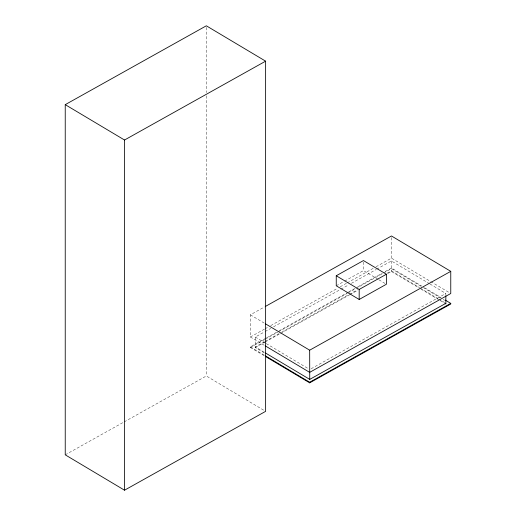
<?xml version="1.0" encoding="UTF-8"?>
<svg xmlns="http://www.w3.org/2000/svg" width="516" height="516" viewBox="0 0 516 516"><rect width="100%" height="100%" fill="white"/><g stroke="black" fill="none" stroke-linecap="round" stroke-linejoin="round"><path stroke-width="0.39" stroke-dasharray="2.58 1.94" d="M264.166 345.217L250.376 336.993L250.376 314.831L264.418 306.981M336.251 285.787L343.927 281.497M344.623 281.11L363.457 270.584L378.299 279.433M250.376 336.993L264.418 329.15M265.121 328.757L267.927 327.189M270.732 325.615L337.419 288.347M340.231 286.78L346.546 283.252M347.249 282.858L373.223 268.339M376.029 266.772L391.47 258.142L430.08 281.168M264.25 352.88L255.291 347.532L255.291 337.038L264.411 331.943M265.114 331.549L270.726 328.415M273.532 326.847L340.179 289.599M340.882 289.205L348.597 284.897M351.402 283.329L375.958 269.604M376.661 269.21L391.392 260.98L429.306 283.594M264.166 355.711L250.376 347.487L250.376 346.868L265.824 338.232M266.52 337.845L278.459 331.175M279.156 330.782L347.952 292.333M348.655 291.94L354.969 288.412M357.775 286.844L382.35 273.112M385.155 271.545L391.47 268.01L421.811 286.103M250.376 347.487L264.418 339.638M265.121 339.244L277.756 332.188M278.459 331.794L347.249 293.346M347.952 292.953L383.046 273.338M383.749 272.945L391.47 268.63L422.494 287.135M264.411 341.811L255.291 346.913L264.25 352.254M265.114 341.424L279.143 333.581M281.949 332.014L348.597 294.765M349.3 294.372L357.717 289.67M387.181 273.203L391.392 270.848L419.656 287.702M255.291 347.532L264.411 342.437M265.114 342.043L279.846 333.807M280.549 333.42L349.3 294.991M350.003 294.604L357.717 290.289M387.884 273.428L391.392 271.468L418.276 287.502M65.235 454.835L123.498 422.275M124.201 421.882L206.329 375.983L264.244 410.523M311.154 368.74L445.85 293.462L445.85 294.978M430.77 281.581L449.384 292.682M429.996 284L445.85 293.462M424.565 287.747L441.115 297.616M423.185 287.547L440.425 297.829M443.18 299.474L444.56 300.293M420.347 288.115L438.271 298.809M438.955 299.216L444.47 302.505M421.037 289.147L439.645 300.248M440.335 300.66L445.85 303.95M378.97 279.833L386.394 284.258M250.376 314.831L264.166 323.055M255.291 337.038L265.63 343.211M266.32 343.617L309.058 369.108M250.376 346.868L264.166 355.092M391.47 237.56L391.47 258.142M391.392 260.98L391.392 271.468M363.457 262.102L363.457 270.584M206.329 27.413L206.329 92.616M206.329 95.834L206.329 375.983"/><path stroke-width="0.77" d="M65.235 104.651L206.329 25.8L265.624 61.165L265.624 411.349L124.53 490.2L65.235 454.835L65.235 104.651L124.53 140.017L124.53 490.2M124.53 140.017L265.624 61.165M265.824 306.201L391.47 235.973L450.765 271.339L450.765 293.507L309.671 372.358L265.546 346.043M336.251 275.763L363.457 260.561L386.394 274.241L386.394 284.258L359.181 299.467L336.251 285.787L336.251 275.763L359.181 289.444L359.181 299.467M359.181 289.444L386.394 274.241M265.546 323.874L309.671 350.19L450.765 271.339M265.63 353.079L309.748 379.389L445.85 303.331M265.546 355.911L309.671 382.227L450.765 303.376L450.765 303.995L309.671 382.846L265.546 356.53M445.25 300.086L450.765 303.376M445.85 295.739L445.85 303.95M309.671 350.19L309.748 379.389M309.671 382.227L309.671 382.846"/></g></svg>
